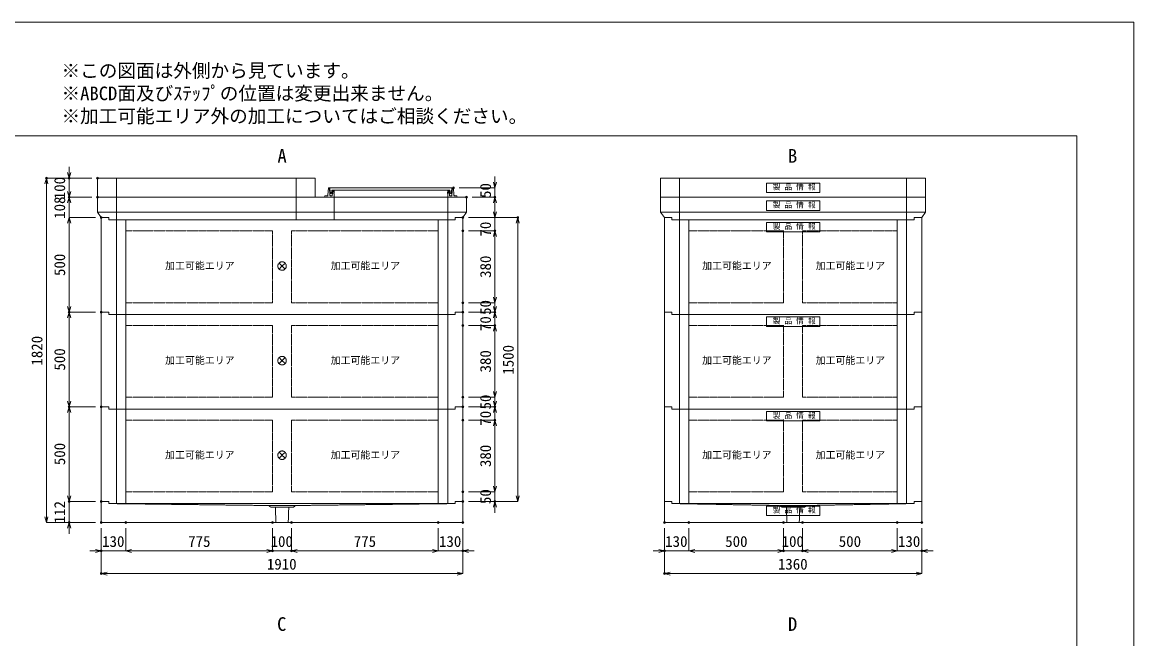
# Model space of a CAD drawing. Units: millimetres, scale not verified. Extents: x -4455 to 4455, y -3150 to 3150.
# Drawn here: x -1418 to 4455, y -109 to 3150 of the extents above; entities that cross this region are included whole.
import ezdxf
from ezdxf.enums import TextEntityAlignment as Align

# ---------------------------------------------------------------- set-up
doc = ezdxf.new("R2010")
doc.units = ezdxf.units.MM
doc.header["$LTSCALE"] = 20
doc.header["$PDMODE"] = 32
doc.header["$PDSIZE"] = 10
doc.linetypes.add('LONG_DASHED1', pattern=[7, 6, -1])
doc.linetypes.add('LONG_DOUBLE_CHAIN', pattern=[21.8, 18, -1, 0.6, -0.6, 0.6, -1])
for name, color, linetype, lineweight in [('0-0_D-TTL', 7, 'Continuous', 9), ('0-1_Defpoints', 7, 'Continuous', 9), ('0-3_D-TTL-TXT', 7, 'Continuous', 9), ('0-4_D-STR-TXT', 7, 'Continuous', 9), ('0-5_D-STR-DIM', 3, 'Continuous', 9), ('0-6_0', 7, 'Continuous', 9), ('0-7_D-STR', 7, 'Continuous', 9), ('0-8_D-STR-STR1', 7, 'LONG_DASHED1', 9), ('0-9_D-STR-STR5', 1, 'LONG_DOUBLE_CHAIN', 9), ('0-B_D-STR-STR4', 134, 'Continuous', 9)]:
    doc.layers.add(name, color=color, linetype=linetype, lineweight=lineweight)
doc.styles.add('ＭＳ ゴシック', font='')
doc.styles.get('ＭＳ ゴシック').set_extended_font_data('MS Gothic')

# ---------------------------------------------------------------- blocks, each defined once
blk = doc.blocks.new('A$C4DE05FD1')
at = {"layer": '0-0_D-TTL', "color": 134}
for p, q in [((4000, 76000), (114800, 76000)), ((114800, 76000), (114800, 4000))]:
    blk.add_line(p, q, dxfattribs=at)
at = {"layer": '0-1_Defpoints', "color": 134}
for p, q in [((0, 84000), (118800, 84000)), ((118800, 84000), (118800, 0))]:
    blk.add_line(p, q, dxfattribs=at)
at = {"layer": '0-3_D-TTL-TXT', "style": 'ＭＳ ゴシック'}
for s, p in [('※この図面は外側から見ています。', (43260.9, 79815.7)), ('※ABCD面及びｽﾃｯﾌﾟの位置は変更出来ません。', (43260.9, 78215.7)), ('※加工可能エリア外の加工についてはご相談ください。', (43260.9, 76615.7))]:
    blk.add_text(s, height=962.2, dxfattribs=at).set_placement(p, align=Align.BOTTOM_LEFT)
blk = doc.blocks.new('A$C31CA379A')
at = {"layer": '0-4_D-STR-TXT', "style": 'ＭＳ ゴシック'}
for s, p in [('A', (-325.9, -2190.5)), ('B', (35638.6, -2190.5)), ('C', (-351.4, -35190.5)), ('D', (35638.6, -35190.5))]:
    blk.add_text(s, height=962.2, dxfattribs=at).set_placement(p, align=Align.BOTTOM_LEFT)
blk = doc.blocks.new('A$C65632407')
at = {"layer": '0-7_D-STR', "linetype": 'LONG_DASHED1'}
for p, q in [((-9500, 0), (-9500, 2000)), ((9500, 0), (9500, 2000))]:
    blk.add_line(p, q, dxfattribs=at)
at = {"layer": '0-7_D-STR'}
blk.add_line((11500, 2000), (11500, 0), dxfattribs=at)
blk.add_lwpolyline([(11500, 2000), (-11500, 2000), (-11500, 0), (11500, 0)], dxfattribs=at)
blk = doc.blocks.new('A$C0EB83927')
at = {"layer": '0-7_D-STR'}
for p, q in [((-19100, 240), (-19100, -2000)), ((-19100, 240), (-18300, 240)), ((-18300, 0), (-18300, 240)), ((18300, 0), (-18300, 0)), ((19100, 240), (18300, 240)), ((18300, 0), (18300, 240)), ((19100, 240), (19100, -2000)), ((19100, -2000), (-19100, -2000))]:
    blk.add_line(p, q, dxfattribs=at)
at = {"layer": '0-7_D-STR', "linetype": 'LONG_DASHED1'}
for p, q in [((-17680, 0), (-1400, -200)), ((17680, 0), (1400, -200)), ((-1200, -380), (-1400, -200)), ((-1400, -200), (1400, -200)), ((-1200, -380), (1200, -380)), ((-653.3, -2000), (-705, -380)), ((653.3, -2000), (705, -380)), ((1200, -380), (1400, -200))]:
    blk.add_line(p, q, dxfattribs=at)
blk = doc.blocks.new('_Open30')
at = {"layer": '0-6_0'}
blk.add_line((0, 0), (-20, 0), dxfattribs=at)
blk.add_lwpolyline([(-20, 5.36), (0, 0), (-20, -5.36)], dxfattribs=at)
blk = doc.blocks.new('A$C3FC15DFF')
at = {"layer": '0-8_D-STR-STR1', "linetype": 'Continuous'}
blk.add_lwpolyline([(-2820, 0), (2820, 0), (2820, -1000), (-2820, -1000)], close=True, dxfattribs=at)
at = {"layer": '0-8_D-STR-STR1', "style": 'ＭＳ ゴシック'}
blk.add_text('製 品 情 報', height=577.3, dxfattribs=at).set_placement((-2149.6, -882.5), align=Align.BOTTOM_LEFT)
blk = doc.blocks.new('A$C08DA0B1C')
at = {"layer": '0-7_D-STR'}
blk.add_line((-14000, 2000), (-14000, 0), dxfattribs=at)
at = {"layer": '0-7_D-STR', "linetype": 'LONG_DASHED1'}
for p, q in [((-12000, 0), (-12000, 2000)), ((12000, 0), (12000, 2000))]:
    blk.add_line(p, q, dxfattribs=at)
at = {"layer": '0-7_D-STR'}
blk.add_lwpolyline([(-14000, 2000), (14000, 2000), (14000, 0), (-14000, 0)], dxfattribs=at)
at = {"layer": '0-8_D-STR-STR1'}
blk.add_blockref('A$C3FC15DFF', (0, 1500), dxfattribs=at)
blk = doc.blocks.new('A$C2CAB0034')
at = {"layer": '0-7_D-STR', "linetype": 'LONG_DASHED1'}
for p, q in [((-12000, 0), (-12000, 2400)), ((12000, 0), (12000, 2400))]:
    blk.add_line(p, q, dxfattribs=at)
at = {"layer": '0-7_D-STR'}
for p, q in [((14000, 820), (-14000, 820)), ((-13600, 240), (-12800, 240)), ((-12800, 0), (-12800, 240)), ((13600, 240), (12800, 240))]:
    blk.add_line(p, q, dxfattribs=at)
for points in [[(-14000, 2400), (14000, 2400), (14000, 820), (13600, 240)], [(-14000, 2400), (-14000, 820), (-13600, 240)], [(-12800, 0), (12800, 0), (12800, 240)]]:
    blk.add_lwpolyline(points, dxfattribs=at)
at = {"layer": '0-8_D-STR-STR1'}
blk.add_blockref('A$C3FC15DFF', (0, 2000), dxfattribs=at)
blk = doc.blocks.new('A$C35A123D8')
at = {"layer": '0-7_D-STR'}
for p, q in [((-13600, 240), (-13600, -2000)), ((-13600, 240), (-12800, 240)), ((-12800, 0), (-12800, 240)), ((-12800, 0), (12800, 0)), ((13600, 240), (12800, 240)), ((12800, 0), (12800, 240)), ((13600, 240), (13600, -2000)), ((-13600, -2000), (13600, -2000))]:
    blk.add_line(p, q, dxfattribs=at)
at = {"layer": '0-7_D-STR', "linetype": 'LONG_DASHED1'}
for p, q in [((-12180, 0), (-1400, -200)), ((12180, 0), (1400, -200)), ((-1200, -380), (-1400, -200)), ((1400, -200), (-1400, -200)), ((1200, -380), (-1200, -380)), ((-653.3, -2000), (-705, -380)), ((653.3, -2000), (705, -380)), ((1200, -380), (1400, -200))]:
    blk.add_line(p, q, dxfattribs=at)
at = {"layer": '0-8_D-STR-STR1'}
blk.add_blockref('A$C3FC15DFF', (0, -260), dxfattribs=at)
blk = doc.blocks.new('A$C35686FFE')
at = {"layer": '0-7_D-STR', "linetype": 'LONG_DASHED1'}
for p, q in [((-17500, 0), (-17500, 2400)), ((1500, 0), (1500, 2400)), ((5500, 0), (5500, 2400)), ((17500, 0), (17500, 2400))]:
    blk.add_line(p, q, dxfattribs=at)
at = {"layer": '0-7_D-STR'}
for p, q in [((-19500, 820), (19500, 820)), ((-19100, 240), (-18300, 240)), ((19100, 240), (18300, 240)), ((18300, 0), (18300, 240))]:
    blk.add_line(p, q, dxfattribs=at)
for points in [[(19500, 2400), (-19500, 2400), (-19500, 820), (-19100, 240)], [(19500, 2400), (19500, 820), (19100, 240)], [(18300, 0), (-18300, 0), (-18300, 240)]]:
    blk.add_lwpolyline(points, dxfattribs=at)
blk = doc.blocks.new('A$C5F914A78')
at = {"layer": '0-7_D-STR'}
for p, q in [((-13600, 240), (-12800, 240)), ((-13600, -9760), (-13600, 240)), ((-12800, 0), (-12800, 240)), ((-12800, 0), (12800, 0)), ((13600, 240), (12800, 240)), ((12800, 0), (12800, 240)), ((13600, -9760), (13600, 240)), ((-13600, -9760), (-12800, -9760)), ((-12800, -10000), (-12800, -9760)), ((-12800, -10000), (12800, -10000)), ((13600, -9760), (12800, -9760)), ((12800, -10000), (12800, -9760))]:
    blk.add_line(p, q, dxfattribs=at)
at = {"layer": '0-7_D-STR', "linetype": 'LONG_DASHED1'}
for p, q in [((-12000, -10000), (-12000, 0)), ((-11000, -10000), (-11000, 0)), ((11000, -10000), (11000, 0)), ((12000, -10000), (12000, 0))]:
    blk.add_line(p, q, dxfattribs=at)
at = {"layer": '0-9_D-STR-STR5'}
for p, q in [((-1000, -1160), (-11000, -1160)), ((-11000, -1160), (-11000, -8760)), ((-1000, -1120), (-1000, -8760)), ((1000, -1160), (11000, -1160)), ((1000, -1160), (1000, -8760)), ((11000, -1160), (11000, -8760)), ((-1000, -8760), (-11000, -8760)), ((1000, -8760), (11000, -8760))]:
    blk.add_line(p, q, dxfattribs=at)
at = {"layer": '0-8_D-STR-STR1'}
blk.add_blockref('A$C3FC15DFF', (0, -260), dxfattribs=at)
blk = doc.blocks.new('A$C284D0AE2')
at = {"layer": '0-B_D-STR-STR4'}
for p, q in [((-6980, 160), (-7000, 0)), ((-7000, 0), (7000, 0)), ((-6695.5, 160), (-6980, 160)), ((-6600, 1000), (-6655.6, 197.2)), ((-6500, 1000), (-6600, 1000)), ((-6442.7, 197.2), (-6500, 1000)), ((-6450, 1000), (-6450, 740)), ((-6450, 740), (-6438.3, 740)), ((-6418.4, 721.8), (-6390, 400)), ((-6235.7, 160), (-6402.8, 160)), ((-6390, 400), (-6290, 400)), ((-6290, 400), (-6230, 740)), ((-6230, 740), (6230, 740)), ((-6180, 740), (-6212.4, 401.3)), ((-6212.4, 401.3), (-6172.2, 401.3)), ((-6140, 680), (-6195.9, 195.4)), ((-6000, 740), (-6180, 740)), ((-6040, 680), (-6140, 680)), ((-6000, 0), (-6040, 680)), ((-6023.6, 401.3), (-5983.5, 401.3)), ((-5983.5, 401.3), (-6000, 740)), ((6000, 740), (6180, 740)), ((6212.4, 401.3), (6172.2, 401.3)), ((6180, 740), (6212.4, 401.3)), ((6235.7, 160), (6402.8, 160)), ((6695.5, 160), (6980, 160)), ((6980, 160), (7000, 0))]:
    blk.add_line(p, q, dxfattribs=at)
for points in [[(-6450, 1000), (6450, 1000), (6450, 740), (6438.3, 740)], [(6023.6, 401.3), (5983.5, 401.3), (6000, 740)], [(6000, 0), (6040, 680), (6140, 680), (6195.9, 195.4)], [(6418.4, 721.8), (6390, 400), (6290, 400), (6230, 740)], [(6442.7, 197.2), (6500, 1000), (6600, 1000), (6655.6, 197.2)]]:
    blk.add_lwpolyline(points, dxfattribs=at)
for centre, radius, start, end in [((-6695.5, 200), 40, 270, 356.0372), ((-6402.8, 200), 40, 184.08562, 270), ((-6438.3, 720), 20, 5.04245, 90), ((-6235.7, 200), 40, 270, 353.41806), ((6235.7, 200), 40, 186.58194, 270), ((6402.8, 200), 40, 270, 355.91438), ((6438.3, 720), 20, 90, 174.95755), ((6695.5, 200), 40, 183.9628, 270)]:
    blk.add_arc(centre, radius, start, end, dxfattribs=at)
blk = doc.blocks.new('A$C1C640AAB')
at = {"layer": '0-9_D-STR-STR5'}
for p, q in [((-318.2, -318.2), (318.2, 318.2)), ((-318.2, 318.2), (318.2, -318.2))]:
    blk.add_line(p, q, dxfattribs=at)
blk.add_circle((0, 0), 450, dxfattribs=at)
blk = doc.blocks.new('A$C1A463117')
at = {"layer": '0-7_D-STR'}
for p, q in [((-19100, 240), (-18300, 240)), ((-19100, -9760), (-19100, 240)), ((-18300, 0), (-18300, 240)), ((-18300, 0), (18300, 0)), ((19100, 240), (18300, 240)), ((18300, 0), (18300, 240)), ((19100, -9760), (19100, 240)), ((-19100, -9760), (-18300, -9760)), ((-18300, -10000), (-18300, -9760)), ((-18300, -10000), (18300, -10000)), ((19100, -9760), (18300, -9760)), ((18300, -10000), (18300, -9760))]:
    blk.add_line(p, q, dxfattribs=at)
at = {"layer": '0-7_D-STR', "linetype": 'LONG_DASHED1'}
for p, q in [((-17500, -10000), (-17500, 0)), ((-16500, -10000), (-16500, 0)), ((16500, -10000), (16500, 0)), ((17500, -10000), (17500, 0))]:
    blk.add_line(p, q, dxfattribs=at)
at = {"layer": '0-9_D-STR-STR5'}
for p, q in [((-16500, -1160), (-16500, -8760)), ((-1000, -1160), (-16500, -1160)), ((-1000, -1160), (-1000, -8760)), ((1000, -1160), (16500, -1160)), ((1000, -1160), (1000, -8760)), ((16500, -1160), (16500, -8760)), ((-1000, -8760), (-16500, -8760)), ((1000, -8760), (16500, -8760))]:
    blk.add_line(p, q, dxfattribs=at)
blk = doc.blocks.new('A$C30b7006d')
at = {"layer": '0-7_D-STR'}
blk.add_blockref('A$C1A463117', (0, 0), dxfattribs=at)
at = {"layer": '0-9_D-STR-STR5'}
blk.add_blockref('A$C1C640AAB', (0, -4880), dxfattribs=at)

msp = doc.modelspace()

# ---------------------------------------------------------------- linework, layer by layer
at = {"layer": '0-1_Defpoints'}
for p in [(-1290, 2325), (-1170, 2325), (-1020, 2325), (860, 2275), (-1170, 2225), (-1020, 2225), (930, 2225), (1080, 2225), (-1000, 2117), (-1000, 2117), (910, 2117), (910, 2117), (1200, 2117), (910, 2047), (910, 2047), (1080, 2047), (910, 1667), (-1170, 1617), (-1000, 1617), (-1000, 1617), (910, 1617), (910, 1617), (1080, 1617), (910, 1547), (910, 1547), (1080, 1547), (-1170, 1117), (-1000, 1117), (910, 1167), (910, 1117), (910, 1117), (1080, 1117), (910, 1047), (910, 1047), (1080, 1047), (910, 667), (-1170, 617), (-1000, 617), (-1000, 617), (910, 617), (910, 617), (1080, 617), (-1170, 505), (-1000, 505), (-1000, 505), (-1000, 505), (-1000, 505), (-870, 505), (-95, 505), (5, 505), (780, 505), (910, 505), (1975, 505), (1975, 505), (2105, 505), (2605, 505), (2705, 505), (3205, 505), (3335, 505), (-1000, 355), (-95, 355), (5, 355), (910, 355), (1975, 355), (2605, 355), (2705, 355), (3335, 355), (-1000, 235), (1975, 235)]:
    msp.add_point(p, dxfattribs=at)
at = {"layer": '0-5_D-STR-DIM'}
for p, q in [((-1170, 2355), (-1170, 2385)), ((-1050, 2325), (-1290, 2325)), ((-1290, 535), (-1290, 2295)), ((-1050, 2325), (-1170, 2325)), ((-1170, 2225), (-1170, 2325)), ((1080, 2305), (1080, 2335)), ((-1170, 2255), (-1170, 2285)), ((890, 2275), (1080, 2275)), ((1080, 2275), (1080, 2225)), ((-1050, 2225), (-1170, 2225)), ((-1170, 2117), (-1170, 2225)), ((-1050, 2225), (-1170, 2225)), ((-1170, 2195), (-1170, 2165)), ((960, 2225), (1080, 2225)), ((1080, 2195), (1080, 2165)), ((1080, 2147), (1080, 2177)), ((-1030, 2117), (-1170, 2117)), ((-1030, 2117), (-1170, 2117)), ((940, 2117), (1200, 2117)), ((940, 2117), (1080, 2117)), ((1080, 2117), (1080, 2047)), ((-1170, 2087), (-1170, 2057)), ((-1170, 2087), (-1170, 1647)), ((1200, 647), (1200, 2087)), ((940, 2047), (1080, 2047)), ((940, 2047), (1080, 2047)), ((1080, 2017), (1080, 1987)), ((1080, 1697), (1080, 2017)), ((1080, 1697), (1080, 1727)), ((940, 1667), (1080, 1667)), ((940, 1667), (1080, 1667)), ((1080, 1647), (1080, 1677)), ((1080, 1667), (1080, 1617)), ((-1030, 1617), (-1170, 1617)), ((-1030, 1617), (-1170, 1617)), ((-1170, 1587), (-1170, 1147)), ((940, 1617), (1080, 1617)), ((940, 1617), (1080, 1617)), ((1080, 1617), (1080, 1547)), ((1080, 1587), (1080, 1557)), ((940, 1547), (1080, 1547)), ((940, 1547), (1080, 1547)), ((1080, 1517), (1080, 1487)), ((1080, 1197), (1080, 1517)), ((1080, 1197), (1080, 1227)), ((1080, 1147), (1080, 1177)), ((-1030, 1117), (-1170, 1117)), ((-1030, 1117), (-1170, 1117)), ((940, 1167), (1080, 1167)), ((940, 1167), (1080, 1167)), ((940, 1117), (1080, 1117)), ((940, 1117), (1080, 1117)), ((1080, 1167), (1080, 1117)), ((1080, 1117), (1080, 1047)), ((-1170, 1087), (-1170, 647)), ((1080, 1087), (1080, 1057)), ((940, 1047), (1080, 1047)), ((940, 1047), (1080, 1047)), ((1080, 1017), (1080, 987)), ((1080, 697), (1080, 1017)), ((1080, 697), (1080, 727)), ((-1170, 647), (-1170, 677)), ((940, 667), (1080, 667)), ((940, 667), (1080, 667)), ((1080, 667), (1080, 617)), ((-1030, 617), (-1170, 617)), ((-1170, 617), (-1170, 505)), ((-1030, 617), (-1170, 617)), ((940, 617), (1200, 617)), ((940, 617), (1080, 617)), ((1080, 587), (1080, 557)), ((-1030, 505), (-1290, 505)), ((-1030, 505), (-1170, 505)), ((-1170, 475), (-1170, 445)), ((-1000, 475), (-1000, 235)), ((-1000, 475), (-1000, 355)), ((-870, 475), (-870, 355)), ((-870, 475), (-870, 355)), ((-95, 475), (-95, 355)), ((-95, 475), (-95, 355)), ((5, 475), (5, 355)), ((5, 475), (5, 355)), ((780, 475), (780, 355)), ((780, 475), (780, 355)), ((910, 475), (910, 355)), ((910, 475), (910, 235)), ((1975, 475), (1975, 235)), ((1975, 475), (1975, 355)), ((2105, 475), (2105, 355)), ((2105, 475), (2105, 355)), ((2605, 475), (2605, 355)), ((2605, 475), (2605, 355)), ((2705, 475), (2705, 355)), ((2705, 475), (2705, 355)), ((3205, 475), (3205, 355)), ((3205, 475), (3205, 355)), ((3335, 475), (3335, 355)), ((3335, 475), (3335, 235)), ((-1030, 355), (-1060, 355)), ((-870, 355), (-1000, 355)), ((-840, 355), (-125, 355)), ((-840, 355), (-810, 355)), ((-125, 355), (-155, 355)), ((-95, 355), (5, 355)), ((750, 355), (35, 355)), ((35, 355), (65, 355)), ((750, 355), (720, 355)), ((780, 355), (910, 355)), ((940, 355), (970, 355)), ((1945, 355), (1915, 355)), ((2105, 355), (1975, 355)), ((2135, 355), (2575, 355)), ((2135, 355), (2165, 355)), ((2575, 355), (2545, 355)), ((2605, 355), (2705, 355)), ((3175, 355), (2735, 355)), ((2735, 355), (2765, 355)), ((3175, 355), (3145, 355)), ((3205, 355), (3335, 355)), ((3365, 355), (3395, 355)), ((880, 235), (-970, 235)), ((3305, 235), (2005, 235))]:
    msp.add_line(p, q, dxfattribs=at)

# ---------------------------------------------------------------- block references
at = {"layer": '0-0_D-TTL', "xscale": 0.075, "yscale": 0.075}
msp.add_blockref('A$C4DE05FD1', (-4455, -3150), dxfattribs=at)
at = {"layer": '0-4_D-STR-TXT', "xscale": 0.075, "yscale": 0.075}
msp.add_blockref('A$C31CA379A', (-45, 2550), dxfattribs=at)
at = {"layer": '0-5_D-STR-DIM', "xscale": 1.5, "yscale": 1.5}
for p, rotation in [((-1170, 2325), 270), ((-1290, 2325), 90), ((1080, 2275), 270), ((-1170, 2225), 270), ((-1170, 2225), 90), ((1080, 2225), 90), ((-1170, 2117), 90), ((-1170, 2117), 90), ((1080, 2117), 270), ((1200, 2117), 90), ((1080, 2047), 90), ((1080, 2047), 90), ((-1170, 1617), 270), ((1080, 1667), 270), ((1080, 1667), 270), ((1080, 1617), 270), ((-1170, 1617), 90), ((1080, 1617), 90), ((1080, 1547), 90), ((1080, 1547), 90), ((1080, 1167), 270), ((1080, 1167), 270), ((-1170, 1117), 270), ((-1170, 1117), 90), ((1080, 1117), 270), ((1080, 1117), 90), ((1080, 1047), 90), ((1080, 1047), 90), ((-1170, 617), 270), ((-1170, 617), 270), ((1080, 667), 270), ((1080, 667), 270), ((1200, 617), 270), ((1080, 617), 90), ((-1290, 505), 270), ((-1170, 505), 90), ((-870, 355), 180), ((-870, 355), 180), ((5, 355), 180), ((5, 355), 180), ((910, 355), 180), ((2105, 355), 180), ((2105, 355), 180), ((2705, 355), 180), ((2705, 355), 180), ((3335, 355), 180), ((-1000, 235), 180), ((1975, 235), 180)]:
    msp.add_blockref('_Open30', p, dxfattribs=dict(at, rotation=rotation))
for p in [(-1000, 355), (-95, 355), (-95, 355), (780, 355), (780, 355), (1975, 355), (2605, 355), (2605, 355), (3205, 355), (3205, 355), (910, 235), (3335, 235)]:
    msp.add_blockref('_Open30', p, dxfattribs=at)
at = {"layer": '0-7_D-STR', "yscale": 0.05}
for name, p, xscale in [('A$C65632407', (-445, 2225), -0.05), ('A$C08DA0B1C', (2655, 2225), 0.05), ('A$C35686FFE', (-45, 2105), 0.05), ('A$C2CAB0034', (2655, 2105), 0.05), ('A$C30b7006d', (-45, 2105), 0.05), ('A$C5F914A78', (2655, 2105), 0.05), ('A$C30b7006d', (-45, 1605), 0.05), ('A$C5F914A78', (2655, 1605), 0.05), ('A$C30b7006d', (-45, 1105), 0.05), ('A$C5F914A78', (2655, 1105), 0.05), ('A$C0EB83927', (-45, 605), -0.05), ('A$C35A123D8', (2655, 605), 0.05)]:
    msp.add_blockref(name, p, dxfattribs=dict(at, xscale=xscale))
at = {"layer": '0-B_D-STR-STR4', "xscale": 0.05, "yscale": 0.05}
msp.add_blockref('A$C284D0AE2', (530, 2225), dxfattribs=at)

# ---------------------------------------------------------------- texts
at = {"layer": '0-5_D-STR-DIM', "style": 'ＭＳ ゴシック'}
for s, p in [('100', (-1173.9, 2214.22)), ('50', (1076.1, 2220.85)), ('108', (-1173.9, 2110.67)), ('70', (1076.1, 2017.1)), ('500', (-1173.9, 1808.35)), ('380', (1076.1, 1798.35)), ('50', (1076.1, 1602.85)), ('70', (1076.1, 1517.1)), ('1820', (-1293.9, 1334.72)), ('500', (-1173.9, 1308.35)), ('380', (1076.1, 1298.35)), ('1500', (1196.1, 1286.72)), ('50', (1076.1, 1102.85)), ('70', (1076.1, 1017.1)), ('500', (-1173.9, 808.35)), ('380', (1076.1, 798.35)), ('50', (1076.1, 602.85)), ('112', (-1173.9, 500.85))]:
    msp.add_text(s, height=57.77, rotation=90, dxfattribs=at).set_placement(p, align=Align.BOTTOM_LEFT)
for s, p in [('130', (-995.78, 358.9)), ('775', (-541.12, 358.9)), ('100', (-105.78, 358.9)), ('775', (333.88, 358.9)), ('130', (784.22, 358.9)), ('130', (1979.22, 358.9)), ('500', (2296.35, 358.9)), ('100', (2594.22, 358.9)), ('500', (2896.35, 358.9)), ('130', (3209.22, 358.9)), ('1910', (-125.28, 238.9)), ('1360', (2574.72, 238.9))]:
    msp.add_text(s, height=57.77, dxfattribs=at).set_placement(p, align=Align.BOTTOM_LEFT)
at = {"layer": '0-9_D-STR-STR5', "style": 'ＭＳ ゴシック'}
for p in [(-662.98, 1832.03), (212.02, 1832.03), (2174.52, 1832.03), (2774.52, 1832.03), (-662.98, 1332.03), (212.02, 1332.03), (2174.52, 1332.03), (2774.52, 1332.03), (-662.98, 832.03), (212.02, 832.03), (2174.52, 832.03), (2774.52, 832.03)]:
    msp.add_text('加工可能エリア', height=38.42, dxfattribs=at).set_placement(p, align=Align.BOTTOM_LEFT)

doc.saveas('drawing.dxf')
